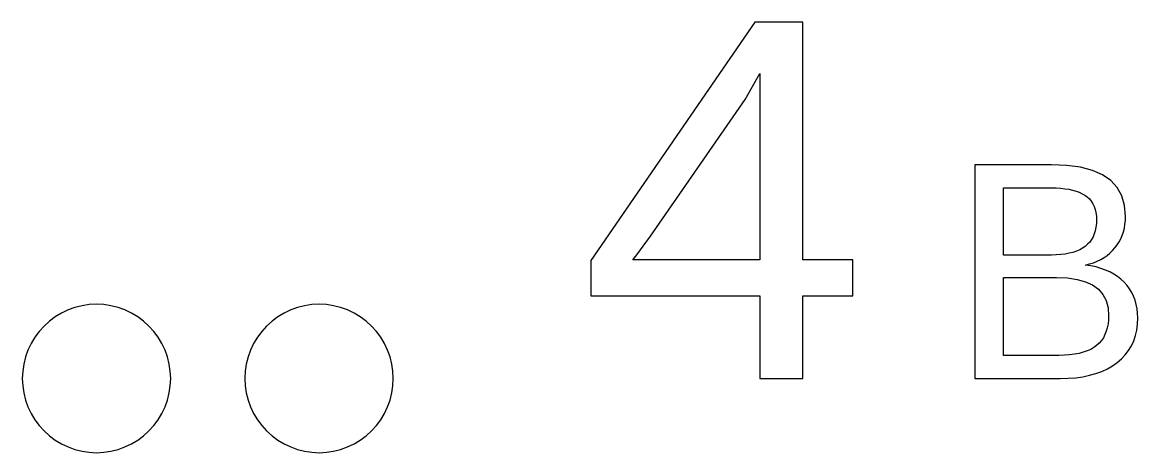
# Model space of a CAD drawing. Header units: metres. Extents: x -61 to 817, y 39 to 684.
# Drawn here: x 114.44 to 129.47, y 373.22 to 379.02 of the extents above; entities that cross this region are included whole.
import ezdxf

# ---------------------------------------------------------------- set-up
doc = ezdxf.new("R2010")
doc.units = ezdxf.units.M

msp = doc.modelspace()

# ---------------------------------------------------------------- linework, layer by layer
for p, q in [((124.313, 379.02), (122.102, 375.809)), ((124.961, 379.02), (124.313, 379.02)), ((124.961, 375.82), (124.961, 379.02)), ((124.186, 377.982), (124.382, 378.329)), ((124.382, 378.329), (124.382, 375.82)), ((122.909, 376.137), (124.186, 377.982)), ((128.311, 377.1), (127.279, 377.1)), ((127.279, 377.1), (127.279, 374.22)), ((128.521, 377.092), (128.311, 377.1)), ((128.706, 377.066), (128.521, 377.092)), ((128.866, 377.023), (128.706, 377.066)), ((129.002, 376.963), (128.866, 377.023)), ((129.113, 376.886), (129.002, 376.963)), ((127.667, 375.884), (127.667, 376.789)), ((127.667, 376.789), (128.311, 376.789)), ((128.311, 376.789), (128.375, 376.788)), ((128.375, 376.788), (128.436, 376.784)), ((128.436, 376.784), (128.493, 376.778)), ((128.493, 376.778), (128.547, 376.77)), ((128.547, 376.77), (128.597, 376.759)), ((128.597, 376.759), (128.644, 376.745)), ((129.199, 376.792), (129.113, 376.886)), ((129.261, 376.681), (129.199, 376.792)), ((128.644, 376.745), (128.687, 376.729)), ((128.687, 376.729), (128.727, 376.71)), ((128.727, 376.71), (128.763, 376.689)), ((128.763, 376.689), (128.796, 376.666)), ((128.796, 376.666), (128.825, 376.639)), ((128.825, 376.639), (128.85, 376.609)), ((128.85, 376.609), (128.872, 376.575)), ((129.298, 376.552), (129.261, 376.681)), ((128.872, 376.575), (128.889, 376.539)), ((128.889, 376.539), (128.903, 376.499)), ((128.903, 376.499), (128.912, 376.456)), ((128.912, 376.456), (128.918, 376.409)), ((129.31, 376.406), (129.298, 376.552)), ((128.918, 376.307), (128.913, 376.258)), ((128.918, 376.409), (128.92, 376.359)), ((128.92, 376.359), (128.918, 376.307)), ((129.303, 376.298), (129.309, 376.351)), ((129.309, 376.351), (129.31, 376.406)), ((128.89, 376.169), (128.873, 376.129)), ((128.903, 376.212), (128.89, 376.169)), ((128.913, 376.258), (128.903, 376.212)), ((129.267, 376.149), (129.282, 376.197)), ((129.282, 376.197), (129.295, 376.246)), ((129.295, 376.246), (129.303, 376.298)), ((122.723, 375.887), (122.909, 376.137)), ((128.8, 376.028), (128.768, 376)), ((128.828, 376.059), (128.8, 376.028)), ((128.853, 376.092), (128.828, 376.059)), ((128.873, 376.129), (128.853, 376.092)), ((129.169, 375.979), (129.199, 376.019)), ((129.199, 376.019), (129.225, 376.06)), ((129.225, 376.06), (129.248, 376.104)), ((129.248, 376.104), (129.267, 376.149)), ((122.668, 375.82), (122.723, 375.887)), ((128.311, 375.884), (127.667, 375.884)), ((128.377, 375.886), (128.311, 375.884)), ((128.44, 375.89), (128.377, 375.886)), ((128.498, 375.897), (128.44, 375.89)), ((128.553, 375.907), (128.498, 375.897)), ((128.603, 375.92), (128.553, 375.907)), ((128.65, 375.936), (128.603, 375.92)), ((128.693, 375.955), (128.65, 375.936)), ((128.733, 375.976), (128.693, 375.955)), ((128.768, 376), (128.733, 375.976)), ((129.021, 375.849), (129.062, 375.877)), ((129.062, 375.877), (129.101, 375.909)), ((129.101, 375.909), (129.136, 375.943)), ((129.136, 375.943), (129.169, 375.979)), ((122.102, 375.809), (122.102, 375.336)), ((124.382, 375.82), (122.668, 375.82)), ((125.635, 375.82), (124.961, 375.82)), ((125.635, 375.336), (125.635, 375.82)), ((128.771, 375.748), (128.827, 375.763)), ((128.844, 375.737), (128.771, 375.748)), ((128.827, 375.763), (128.88, 375.78)), ((128.914, 375.723), (128.844, 375.737)), ((128.88, 375.78), (128.93, 375.8)), ((128.979, 375.704), (128.914, 375.723)), ((128.93, 375.8), (128.977, 375.823)), ((128.977, 375.823), (129.021, 375.849)), ((129.041, 375.682), (128.979, 375.704)), ((127.667, 374.531), (127.667, 375.581)), ((127.667, 375.581), (128.381, 375.581)), ((128.381, 375.581), (128.529, 375.575)), ((128.529, 375.575), (128.659, 375.556)), ((128.659, 375.556), (128.771, 375.524)), ((129.099, 375.657), (129.041, 375.682)), ((129.153, 375.627), (129.099, 375.657)), ((129.203, 375.594), (129.153, 375.627)), ((129.25, 375.557), (129.203, 375.594)), ((129.292, 375.516), (129.25, 375.557)), ((128.771, 375.524), (128.867, 375.48)), ((128.867, 375.48), (128.945, 375.422)), ((128.945, 375.422), (129.005, 375.353)), ((129.331, 375.473), (129.292, 375.516)), ((129.365, 375.427), (129.331, 375.473)), ((129.394, 375.379), (129.365, 375.427)), ((122.102, 375.336), (124.382, 375.336)), ((124.382, 375.336), (124.382, 374.22)), ((124.961, 375.336), (125.635, 375.336)), ((124.961, 374.22), (124.961, 375.336)), ((129.005, 375.353), (129.049, 375.27)), ((129.049, 375.27), (129.075, 375.174)), ((129.419, 375.328), (129.394, 375.379)), ((129.439, 375.274), (129.419, 375.328)), ((129.455, 375.219), (129.439, 375.274)), ((114.97, 375.102), (114.886, 375.052)), ((115.059, 375.144), (114.97, 375.102)), ((115.151, 375.177), (115.059, 375.144)), ((115.246, 375.201), (115.151, 375.177)), ((115.343, 375.216), (115.246, 375.201)), ((115.441, 375.22), (115.343, 375.216)), ((115.539, 375.216), (115.441, 375.22)), ((115.636, 375.201), (115.539, 375.216)), ((115.732, 375.177), (115.636, 375.201)), ((115.824, 375.144), (115.732, 375.177)), ((115.913, 375.102), (115.824, 375.144)), ((115.997, 375.052), (115.913, 375.102)), ((117.97, 375.102), (117.886, 375.052)), ((118.059, 375.144), (117.97, 375.102)), ((118.151, 375.177), (118.059, 375.144)), ((118.246, 375.201), (118.151, 375.177)), ((118.343, 375.216), (118.246, 375.201)), ((118.441, 375.22), (118.343, 375.216)), ((118.539, 375.216), (118.441, 375.22)), ((118.636, 375.201), (118.539, 375.216)), ((118.732, 375.177), (118.636, 375.201)), ((118.824, 375.144), (118.732, 375.177)), ((118.913, 375.102), (118.824, 375.144)), ((118.997, 375.052), (118.913, 375.102)), ((129.075, 375.174), (129.083, 375.066)), ((129.466, 375.16), (129.455, 375.219)), ((129.473, 375.1), (129.466, 375.16)), ((129.475, 375.036), (129.473, 375.1)), ((114.807, 374.993), (114.734, 374.927)), ((114.886, 375.052), (114.807, 374.993)), ((116.076, 374.993), (115.997, 375.052)), ((116.148, 374.927), (116.076, 374.993)), ((117.807, 374.993), (117.734, 374.927)), ((117.886, 375.052), (117.807, 374.993)), ((119.076, 374.993), (118.997, 375.052)), ((119.148, 374.927), (119.076, 374.993)), ((129.075, 374.955), (129.065, 374.904)), ((129.081, 375.009), (129.075, 374.955)), ((129.083, 375.066), (129.081, 375.009)), ((129.462, 374.873), (129.472, 374.953)), ((129.472, 374.953), (129.475, 375.036)), ((114.668, 374.855), (114.61, 374.776)), ((114.734, 374.927), (114.668, 374.855)), ((116.214, 374.855), (116.148, 374.927)), ((116.273, 374.776), (116.214, 374.855)), ((117.668, 374.855), (117.61, 374.776)), ((117.734, 374.927), (117.668, 374.855)), ((119.214, 374.855), (119.148, 374.927)), ((119.273, 374.776), (119.214, 374.855)), ((129.034, 374.811), (129.012, 374.77)), ((129.051, 374.856), (129.034, 374.811)), ((129.065, 374.904), (129.051, 374.856)), ((129.421, 374.727), (129.445, 374.798)), ((129.445, 374.798), (129.462, 374.873)), ((114.559, 374.692), (114.517, 374.603)), ((114.61, 374.776), (114.559, 374.692)), ((116.323, 374.692), (116.273, 374.776)), ((116.365, 374.603), (116.323, 374.692)), ((117.559, 374.692), (117.517, 374.603)), ((117.61, 374.776), (117.559, 374.692)), ((119.323, 374.692), (119.273, 374.776)), ((119.365, 374.603), (119.323, 374.692)), ((128.922, 374.665), (128.884, 374.637)), ((128.956, 374.697), (128.922, 374.665)), ((128.986, 374.732), (128.956, 374.697)), ((129.012, 374.77), (128.986, 374.732)), ((129.353, 374.598), (129.39, 374.66)), ((129.39, 374.66), (129.421, 374.727)), ((114.484, 374.511), (114.46, 374.415)), ((114.517, 374.603), (114.484, 374.511)), ((116.398, 374.511), (116.365, 374.603)), ((116.422, 374.415), (116.398, 374.511)), ((117.484, 374.511), (117.46, 374.415)), ((117.517, 374.603), (117.484, 374.511)), ((119.398, 374.511), (119.365, 374.603)), ((119.422, 374.415), (119.398, 374.511)), ((128.411, 374.531), (127.667, 374.531)), ((128.487, 374.533), (128.411, 374.531)), ((128.558, 374.538), (128.487, 374.533)), ((128.624, 374.546), (128.558, 374.538)), ((128.686, 374.558), (128.624, 374.546)), ((128.742, 374.573), (128.686, 374.558)), ((128.794, 374.591), (128.742, 374.573)), ((128.842, 374.612), (128.794, 374.591)), ((128.884, 374.637), (128.842, 374.612)), ((129.257, 374.485), (129.308, 374.539)), ((129.308, 374.539), (129.353, 374.598)), ((114.46, 374.415), (114.446, 374.318)), ((116.436, 374.318), (116.422, 374.415)), ((117.46, 374.415), (117.446, 374.318)), ((119.436, 374.318), (119.422, 374.415)), ((128.991, 374.316), (129.066, 374.35)), ((129.066, 374.35), (129.135, 374.39)), ((129.135, 374.39), (129.199, 374.435)), ((129.199, 374.435), (129.257, 374.485)), ((114.446, 374.318), (114.441, 374.22)), ((114.441, 374.22), (114.446, 374.122)), ((116.441, 374.22), (116.436, 374.318)), ((116.436, 374.122), (116.441, 374.22)), ((117.446, 374.318), (117.441, 374.22)), ((117.441, 374.22), (117.446, 374.122)), ((119.441, 374.22), (119.436, 374.318)), ((119.436, 374.122), (119.441, 374.22)), ((124.382, 374.22), (124.961, 374.22)), ((127.279, 374.22), (128.431, 374.22)), ((128.431, 374.22), (128.538, 374.223)), ((128.538, 374.223), (128.639, 374.231)), ((128.639, 374.231), (128.735, 374.244)), ((128.735, 374.244), (128.826, 374.263)), ((128.826, 374.263), (128.911, 374.287)), ((128.911, 374.287), (128.991, 374.316)), ((114.446, 374.122), (114.46, 374.025)), ((116.422, 374.025), (116.436, 374.122)), ((117.446, 374.122), (117.46, 374.025)), ((119.422, 374.025), (119.436, 374.122)), ((114.46, 374.025), (114.484, 373.93)), ((114.484, 373.93), (114.517, 373.838)), ((116.365, 373.838), (116.398, 373.93)), ((116.398, 373.93), (116.422, 374.025)), ((117.46, 374.025), (117.484, 373.93)), ((117.484, 373.93), (117.517, 373.838)), ((119.365, 373.838), (119.398, 373.93)), ((119.398, 373.93), (119.422, 374.025)), ((114.517, 373.838), (114.559, 373.749)), ((114.559, 373.749), (114.61, 373.665)), ((116.273, 373.665), (116.323, 373.749)), ((116.323, 373.749), (116.365, 373.838)), ((117.517, 373.838), (117.559, 373.749)), ((117.559, 373.749), (117.61, 373.665)), ((119.273, 373.665), (119.323, 373.749)), ((119.323, 373.749), (119.365, 373.838)), ((114.61, 373.665), (114.668, 373.586)), ((116.214, 373.586), (116.273, 373.665)), ((117.61, 373.665), (117.668, 373.586)), ((119.214, 373.586), (119.273, 373.665)), ((114.668, 373.586), (114.734, 373.513)), ((114.734, 373.513), (114.807, 373.447)), ((114.807, 373.447), (114.886, 373.389)), ((115.997, 373.389), (116.076, 373.447)), ((116.076, 373.447), (116.148, 373.513)), ((116.148, 373.513), (116.214, 373.586)), ((117.668, 373.586), (117.734, 373.513)), ((117.734, 373.513), (117.807, 373.447)), ((117.807, 373.447), (117.886, 373.389)), ((118.997, 373.389), (119.076, 373.447)), ((119.076, 373.447), (119.148, 373.513)), ((119.148, 373.513), (119.214, 373.586)), ((114.886, 373.389), (114.97, 373.338)), ((114.97, 373.338), (115.059, 373.297)), ((115.059, 373.297), (115.151, 373.263)), ((115.732, 373.263), (115.824, 373.297)), ((115.824, 373.297), (115.913, 373.338)), ((115.913, 373.338), (115.997, 373.389)), ((117.886, 373.389), (117.97, 373.338)), ((117.97, 373.338), (118.059, 373.297)), ((118.059, 373.297), (118.151, 373.263)), ((118.732, 373.263), (118.824, 373.297)), ((118.824, 373.297), (118.913, 373.338)), ((118.913, 373.338), (118.997, 373.389)), ((115.151, 373.263), (115.246, 373.24)), ((115.246, 373.24), (115.343, 373.225)), ((115.343, 373.225), (115.441, 373.22)), ((115.441, 373.22), (115.539, 373.225)), ((115.539, 373.225), (115.636, 373.24)), ((115.636, 373.24), (115.732, 373.263)), ((118.151, 373.263), (118.246, 373.24)), ((118.246, 373.24), (118.343, 373.225)), ((118.343, 373.225), (118.441, 373.22)), ((118.441, 373.22), (118.539, 373.225)), ((118.539, 373.225), (118.636, 373.24)), ((118.636, 373.24), (118.732, 373.263))]:
    msp.add_line(p, q)

doc.saveas('drawing.dxf')
